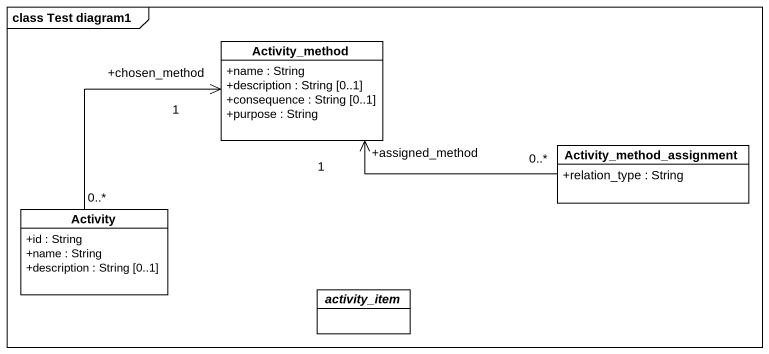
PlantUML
@startuml
mainframe class Test diagram1
hide circle
hide empty members
skinparam classAttributeIconSize 0
class Activity_method {
  +name : String
  +description : String [0..1]
  +consequence : String [0..1]
  +purpose : String
}
class Activity_method_assignment {
  +relation_type : String
}
class Activity {
  +id : String
  +name : String
  +description : String [0..1]
}
abstract class activity_item
Activity_method "+assigned_method\n1" <-right- "0..*" Activity_method_assignment
Activity_method "+chosen_method\n1" <-- "0..*" Activity
@enduml
